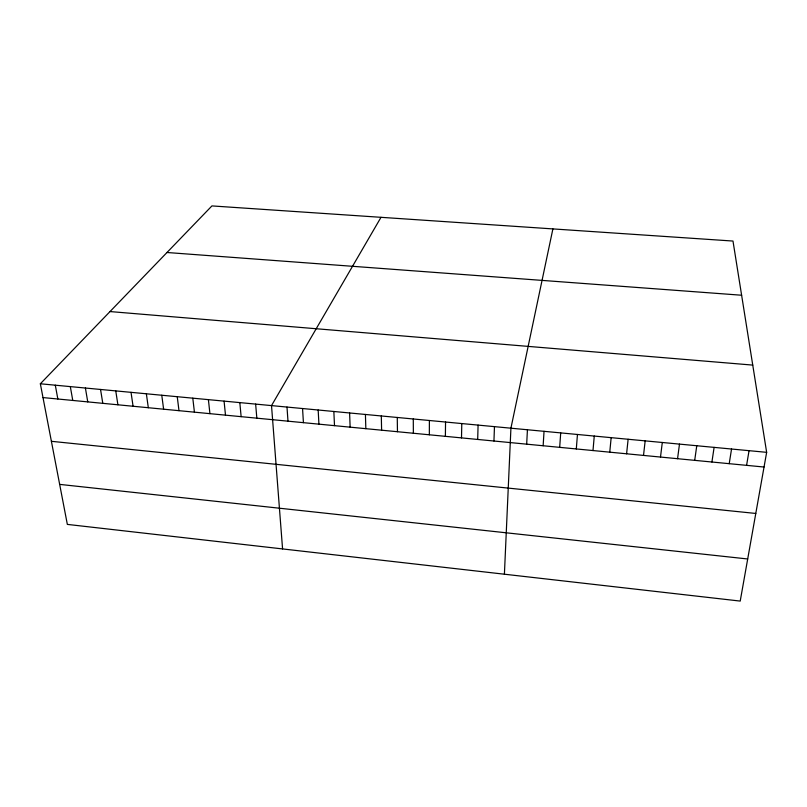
<?xml version="1.0" encoding="UTF-8"?>
<svg xmlns="http://www.w3.org/2000/svg" width="807" height="807" viewBox="0 0 807 807"><rect width="100%" height="100%" fill="white"/><g stroke="black" fill="none" stroke-linecap="round" stroke-linejoin="round"><path stroke-width="1.21" d="M429.344 434.791L429.385 420.497M445.383 436.345L445.545 422.021M461.503 437.898L461.786 423.554M477.694 439.452L478.087 425.097M493.945 441.015L494.469 426.641M504.405 574.211L510.922 428.194L552.896 228.906M526.678 444.173L527.435 429.748M543.141 445.757L544.039 431.321M559.685 447.35L560.704 432.895M576.309 448.954L577.449 434.469M592.994 450.558L594.265 436.062M609.759 452.172L611.161 437.656M626.595 453.796L628.128 439.26M643.512 455.42L645.166 440.864M660.499 457.065L662.295 442.478M677.557 458.709L679.484 444.102M694.706 460.353L696.764 445.736M711.915 462.018L714.114 447.371M729.215 463.682L731.546 449.015M746.586 465.357L749.057 450.669M766.65 452.334L740.211 601.084L67.344 524.399L40.35 383.779L211.928 205.916L732.988 241.051L766.65 452.334L40.35 383.779M381.005 217.315L271.515 405.598L282.571 548.931M166.988 252.5L741.623 295.231M110.014 311.563L752.749 365.097M43.003 397.579L764.037 467.031M51.396 441.308L755.786 513.454M59.668 484.382L747.696 558.979M55.3 385.181L57.852 399.011M70.32 386.603L72.771 400.454M85.401 388.026L87.751 401.896M100.542 389.458L102.792 403.339M115.754 390.891L117.903 404.801M131.027 392.333L133.074 406.254M146.37 393.786L148.317 407.727M161.773 395.238L163.619 409.199M177.247 396.701L178.983 410.682M192.792 398.164L194.426 412.165M208.398 399.636L209.921 413.658M224.074 401.119L225.496 415.161M239.82 402.602L241.132 416.664M255.637 404.095L256.838 418.177M286.999 407.061L287.978 421.183M302.554 408.524L303.422 422.666M318.17 409.996L318.926 424.159M333.846 411.479L334.502 425.662M349.602 412.962L350.137 427.165M365.42 414.455L365.843 428.678M381.308 415.958L381.61 430.202M397.266 417.461L397.458 431.725M413.285 418.974L413.366 433.258"/></g></svg>
